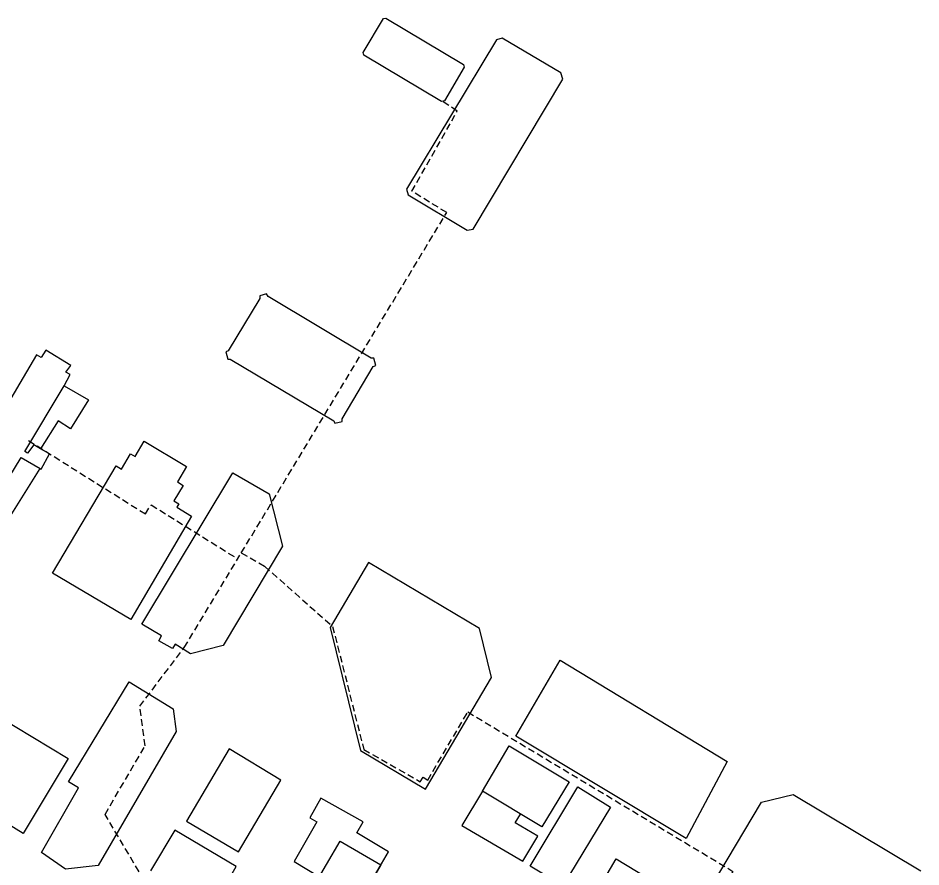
# Model space of a CAD drawing. Header units: inches. Extents: x 2320 to 12644, y -1199 to 8127.
# Drawn here: x 8343 to 10486, y 5697 to 7713 of the extents above; entities that cross this region are included whole.
import ezdxf

# ---------------------------------------------------------------- set-up
doc = ezdxf.new("R2010")
doc.units = ezdxf.units.IN
doc.header["$LTSCALE"] = 32
doc.header["$MEASUREMENT"] = 0
doc.linetypes.add('DASHED', pattern=[0.75, 0.5, -0.25])
doc.layers.add('Buildings', color=1, linetype='Continuous')
doc.layers.add('Floor Plan', color=4, linetype='Continuous')
doc.layers.add('Pathways', color=30, linetype='DASHED', lineweight=30)

msp = doc.modelspace()

# ---------------------------------------------------------------- linework, layer by layer
at = {"layer": 'Buildings'}
for p, q in [((9162.1, 7631.5), (9209.8, 7711.8)), ((9209.8, 7711.8), (9216.1, 7713)), ((9216.1, 7713), (9400.4, 7602.7)), ((9478.1, 7661.6), (9265, 7306.8)), ((9491.9, 7665.4), (9478.1, 7661.6)), ((9631.1, 7582.6), (9491.9, 7665.4)), ((9163.4, 7625.2), (9162.1, 7631.5)), ((9347.7, 7514.9), (9163.4, 7625.2)), ((9401.6, 7596.4), (9355.2, 7516.2)), ((9400.4, 7602.7), (9401.6, 7596.4)), ((9422.9, 7211.5), (9636.1, 7567.6)), ((9636.1, 7567.6), (9631.1, 7582.6)), ((9355.2, 7516.2), (9347.7, 7514.9)), ((9265, 7306.8), (9268.7, 7293)), ((9268.7, 7293), (9409.2, 7209)), ((9409.2, 7209), (9422.9, 7211.5)), ((8932.7, 7058.5), (8916.4, 7053.5)), ((8916.4, 7053.5), (8916.4, 7047.2)), ((8936.5, 7052.2), (8932.7, 7058.5)), ((8916.4, 7047.2), (8841.2, 6923.1)), ((9181, 6905.5), (8936.5, 7052.2)), ((8408.6, 6924.3), (8397.3, 6906.8)), ((8467.5, 6888), (8408.6, 6924.3)), ((8386, 6913.1), (8172.9, 6550.7)), ((8397.3, 6906.8), (8386, 6913.1)), ((8841.2, 6923.1), (8836.1, 6920.6)), ((8836.1, 6920.6), (8840.6, 6902.9)), ((8840.6, 6902.9), (8846.2, 6903)), ((8846.2, 6903), (9091.9, 6756.3)), ((9187.2, 6905.5), (9181, 6905.5)), ((9192.2, 6888), (9187.2, 6905.5)), ((8456.3, 6871.9), (8467.5, 6888)), ((9112, 6761.3), (9186, 6885.5)), ((9186, 6885.5), (9192.2, 6888)), ((8452.1, 6839.8), (8466.3, 6866.7)), ((8466.3, 6866.7), (8456.3, 6871.9)), ((8358.4, 6683.6), (8452.1, 6839.8)), ((8452.1, 6839.8), (8510.1, 6806.5)), ((8510.1, 6806.5), (8467.2, 6737.7)), ((8437.4, 6756.3), (8396, 6689.9)), ((8467.2, 6737.7), (8437.4, 6756.3)), ((9091.9, 6756.3), (9094.4, 6751.3)), ((9094.4, 6751.3), (9112, 6755.1)), ((9112, 6755.1), (9112, 6761.3)), ((8379.7, 6699.9), (8364.7, 6679.8)), ((8396, 6689.9), (8379.7, 6699.9)), ((8417.3, 6678.5), (8396, 6689.9)), ((8620.3, 6672.1), (8642.2, 6708.5)), ((8642.2, 6708.5), (8742.1, 6648.5)), ((8248.1, 6501.8), (8349.6, 6669.8)), ((8349.6, 6669.8), (8394.8, 6643.5)), ((8364.7, 6679.8), (8358.4, 6683.6)), ((8397.3, 6642.2), (8417.3, 6678.5)), ((8587.9, 6642.2), (8609.2, 6678.6)), ((8609.2, 6678.6), (8620.3, 6672.1)), ((8424.6, 6394.7), (8575.3, 6649.7)), ((8575.3, 6649.7), (8587.9, 6642.2)), ((8742.1, 6648.5), (8720.8, 6612.1)), ((8312, 6510.6), (8394.8, 6643.5)), ((8394.8, 6643.5), (8397.3, 6642.2)), ((8636.8, 6273.6), (8852.4, 6633.4)), ((8852.4, 6633.4), (8939, 6583.3)), ((8734.6, 6603.4), (8712.6, 6566.7)), ((8720.8, 6612.1), (8734.6, 6603.4)), ((8939, 6583.3), (8970.3, 6459.2)), ((8712.6, 6566.7), (8724.6, 6559.5)), ((8724.6, 6559.5), (8719.9, 6551.7)), ((8719.9, 6551.7), (8754.6, 6530.6)), ((8754.6, 6530.6), (8610.4, 6284.9)), ((8970.3, 6459.2), (8829.9, 6223.4)), ((9174.7, 6420.3), (9083.2, 6266.1)), ((9438, 6263.6), (9174.7, 6420.3)), ((8610.4, 6284.9), (8424.6, 6394.7)), ((8683.2, 6246), (8636.8, 6273.6)), ((9083.2, 6266.1), (9155.9, 5973.9)), ((9466.8, 6146.9), (9438, 6263.6)), ((8676.9, 6234.7), (8683.2, 6246)), ((8709.5, 6215.9), (8676.9, 6234.7)), ((8715.8, 6226.1), (8709.5, 6215.9)), ((8752.1, 6203.4), (8715.8, 6226.1)), ((8829.9, 6223.4), (8752.1, 6203.4)), ((9524.5, 6007.8), (9629.8, 6188.3)), ((9629.8, 6188.3), (10026.1, 5947.6)), ((8462.3, 5899.5), (8606.7, 6136.9)), ((8606.7, 6136.9), (8710.8, 6073)), ((9310.1, 5882.4), (9466.8, 6146.9)), ((8225.5, 6096.8), (8461.2, 5955.1)), ((8710.8, 6073), (8718.3, 6019.1)), ((8718.3, 6019.1), (8532.7, 5700.6)), ((9928.5, 5765), (9524.5, 6007.8)), ((9445.5, 5877.4), (9508.2, 5985.2)), ((9508.2, 5985.2), (9651.2, 5899.9)), ((8843.7, 5977.7), (8742.1, 5805.9)), ((8966.5, 5903.7), (8843.7, 5977.7)), ((9155.9, 5973.9), (9310.1, 5882.4)), ((8461.2, 5955.1), (8354.7, 5777.1)), ((10026.1, 5947.6), (9928.5, 5765)), ((8354.7, 5777.1), (8120.2, 5918.7)), ((8486.3, 5884.9), (8462.3, 5899.5)), ((8865.8, 5733.2), (8966.5, 5903.7)), ((9651.2, 5899.9), (9586.5, 5792.5)), ((8398.5, 5731.9), (8486.3, 5884.9)), ((9445.5, 5877.4), (9396.5, 5795.9)), ((9586.5, 5792.5), (9445.5, 5877.4)), ((9558.4, 5699.3), (9671.2, 5887.4)), ((9671.2, 5887.4), (9749, 5839.7)), ((9061.8, 5861.1), (9035.1, 5814.2)), ((9162.1, 5804.6), (9061.8, 5861.1)), ((10107.6, 5851), (10182.8, 5869.8)), ((10182.8, 5869.8), (10486.2, 5688)), ((9749, 5839.7), (9636, 5652.5)), ((9917, 5531.3), (10107.6, 5851)), ((9035.1, 5814.2), (9051.8, 5804.6)), ((9523.1, 5801.9), (9535.8, 5823)), ((8742.1, 5805.9), (8865.8, 5733.2)), ((9051.8, 5804.6), (8998, 5710.5)), ((9147.1, 5778.3), (9162.1, 5804.6)), ((9396.5, 5795.9), (9541.3, 5711.5)), ((9576.4, 5770.5), (9523.1, 5801.9)), ((8714.5, 5784.6), (8656.8, 5688)), ((8860, 5698.1), (8714.5, 5784.6)), ((9222.3, 5733.2), (9147.1, 5778.3)), ((9541.3, 5711.5), (9576.4, 5770.5)), ((8455, 5691.8), (8398.5, 5731.9)), ((9031.7, 5408.4), (9222.3, 5733.2)), ((8998, 5710.5), (9058.1, 5674.2)), ((9701.5, 5613.1), (9762.7, 5716.9)), ((9762.7, 5716.9), (9859.3, 5657.9)), ((8532.7, 5700.6), (8455, 5691.8)), ((8838.2, 5659.7), (8860, 5698.1)), ((9636, 5652.5), (9558.4, 5699.3))]:
    msp.add_line(p, q, dxfattribs=at)
at = {"layer": 'Floor Plan'}
for p, q in [((8993.8, 5565.2), (9107.5, 5759)), ((9107.5, 5759), (9204.2, 5702.2)), ((9204.2, 5702.2), (9031.7, 5408.4))]:
    msp.add_line(p, q, dxfattribs=at)
at = {"layer": 'Pathways'}
for points in [[(8872.5, 6442.9), (9360.2, 7251.1), (9277.5, 7301.8), (9385.3, 7492.3), (9350.2, 7515.3)], [(8367.2, 6709.9), (8644.9, 6535.6), (8658.5, 6557.2), (8863.7, 6429.1)], [(8642.2, 5665.5), (8549, 5822.2), (8644.3, 5985.2), (8631.8, 6079.2), (8737.1, 6218.4), (8872.5, 6442.9), (8927.7, 6411.5), (9089.4, 6268.6), (9163.4, 5976.4), (9297.6, 5899.9), (9304.2, 5910.5), (9315.1, 5903.7), (9410.4, 6065.4), (10039.8, 5686.8), (9944.6, 5527.5), (9952.1, 5469.9), (10083.7, 5390.9), (10008.5, 5241.7), (9826.7, 5347), (9755.2, 5229.1)]]:
    msp.add_lwpolyline(points, dxfattribs=at)

doc.saveas('drawing.dxf')
